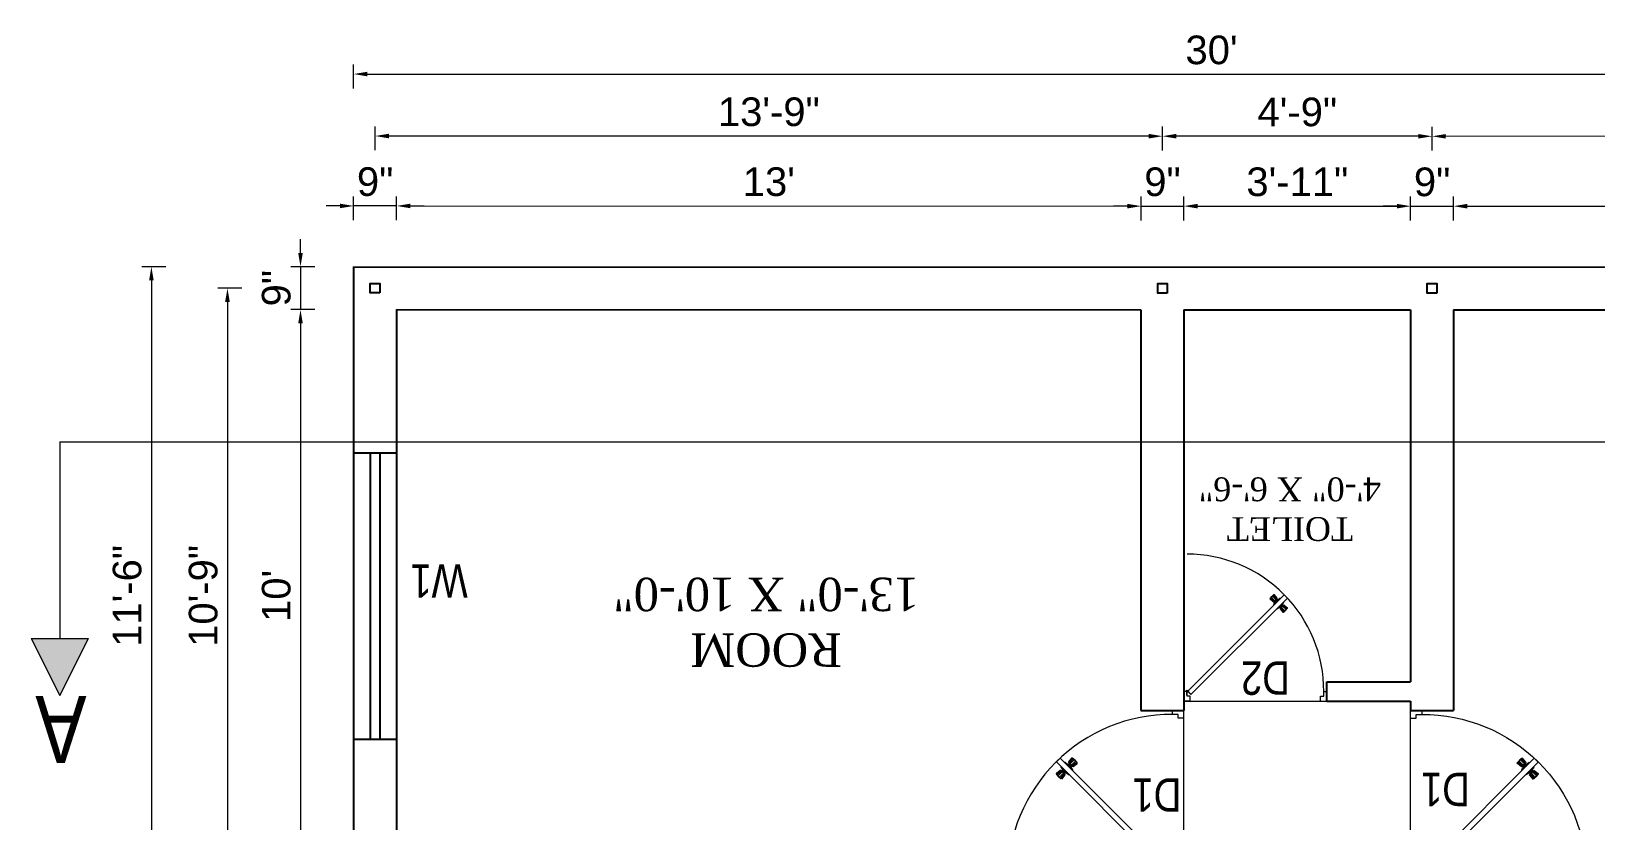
# Model space of a CAD drawing. Header units: inches. Extents: x 392906 to 410488, y -52747 to -40742.
# Drawn here: x 400141.6 to 400469.4, y -49326.5 to -49161.1 of the extents above; entities that cross this region are included whole.
import ezdxf

# ---------------------------------------------------------------- set-up
doc = ezdxf.new("R2010")
doc.units = ezdxf.units.IN
doc.header["$LTSCALE"] = 2
doc.header["$MEASUREMENT"] = 0
doc.header["$PDMODE"] = 34
doc.layers.get('0').update_dxf_attribs({"linetype": 'CONTINUOUS'})
doc.layers.get('DEFPOINTS').update_dxf_attribs({"color": 141, "linetype": 'CONTINUOUS'})
for name, color, linetype, lineweight in [('DOOR & WIN', 1, 'CONTINUOUS', 25), ('PUERTAS', 7, 'CONTINUOUS', 9), ('steps', 253, 'CONTINUOUS', 20)]:
    doc.layers.add(name, color=color, linetype=linetype, lineweight=lineweight)
doc.styles.add('Lettring Text', font='arial.ttf')
doc.styles.get("Standard").update_dxf_attribs({"font": 'ARIALN.TTF'})
doc.dimstyles.new('Copy of Standard', dxfattribs={"dimtxt": 6, "dimasz": 2.875, "dimexe": 2, "dimexo": 4, "dimgap": 2, "dimtad": 1, "dimdec": 0, "dimrnd": 1, "dimzin": 0, "dimdsep": 46, "dimlunit": 4, "dimtxsty": 'Lettring Text', "dimcen": 0.1, "dimclrd": 7, "dimclre": 7, "dimclrt": 7, "dimazin": 0, "dimtfac": 0.645, "dimtdec": 0, "dimtmove": 1, "dimatfit": 0, "dimfxl": 3, "dimfxlon": 1, "dimtfillclr": 256, "dimtolj": 1, "dimtzin": 0, "dimlwd": -1, "dimlwe": -1, "dimarcsym": 2})

# ---------------------------------------------------------------- blocks, each defined once
blk = doc.blocks.new('3ft')
at = {"layer": 'PUERTAS', "color": 6}
for p, q in [((1.01, 2.52), (25.23, 26.74)), ((26.05, 25.92), (25.23, 26.74)), ((26.05, 25.92), (1.77, 1.64)), ((0, 2.4), (0, 0)), ((0.72, 2.4), (0, 2.4)), ((1.6, 0), (0, 0)), ((0.72, 1.52), (0.72, 2.44)), ((0.8, 1.52), (0.72, 1.52)), ((0.8, 1.52), (0.8, 2.41)), ((0.8, 1.2), (0.8, 1.52)), ((1.6, 1.2), (0.8, 1.2)), ((1.57, 1.84), (0.94, 2.47)), ((1.63, 1.89), (0.97, 2.55)), ((1.63, 1.89), (1.57, 1.84)), ((1.77, 1.64), (1.57, 1.84)), ((1.6, 0), (1.6, 1.2)), ((34.4, 0), (34.4, 1.2)), ((34.4, 1.2), (35.2, 1.2)), ((34.4, 0), (36, 0)), ((35.2, 1.2), (35.2, 2.4)), ((35.2, 2.4), (36, 2.4)), ((36, 0), (36, 2.4))]:
    blk.add_line(p, q, dxfattribs=at)
at = {"layer": 'PUERTAS', "color": 1}
for p, q in [((21.67, 25.73), (22.17, 26.23)), ((21.7, 25.82), (22.14, 26.26)), ((22.58, 26.7), (22.14, 26.26)), ((22.67, 26.73), (22.17, 26.23)), ((22.61, 26.67), (22.58, 26.7)), ((23.45, 25.91), (22.79, 26.73)), ((22.49, 24.95), (21.67, 25.61)), ((21.73, 25.79), (21.7, 25.82)), ((22.6, 24.96), (23.02, 25.38)), ((22.61, 24.25), (22.92, 24.72)), ((22.62, 24.13), (22.61, 24.14)), ((22.7, 25.07), (22.71, 25.06)), ((22.82, 25.06), (23.08, 25.32)), ((22.94, 24.95), (22.83, 25.07)), ((22.92, 24.72), (22.92, 24.72)), ((22.93, 24.94), (23.19, 25.21)), ((22.93, 24.84), (22.93, 24.83)), ((23.44, 25.81), (23.02, 25.38)), ((23.34, 25.58), (23.08, 25.32)), ((23.46, 25.47), (23.19, 25.21)), ((23.33, 25.7), (23.34, 25.69)), ((23.45, 25.46), (23.33, 25.57)), ((23.44, 23.31), (23.45, 23.3)), ((23.56, 23.3), (24.03, 23.61)), ((23.57, 25.47), (23.57, 25.47)), ((24.15, 25.79), (23.68, 25.48)), ((23.68, 25.48), (23.68, 25.48)), ((24.03, 23.61), (24.03, 23.62)), ((24.14, 23.62), (24.14, 23.62)), ((24.25, 23.62), (24.51, 23.89)), ((24.27, 25.78), (24.26, 25.79)), ((24.26, 23.29), (24.69, 23.71)), ((24.26, 23.63), (24.37, 23.52)), ((24.26, 23.18), (24.92, 22.37)), ((24.37, 23.52), (24.63, 23.77)), ((24.37, 23.4), (24.37, 23.4)), ((24.78, 24.15), (24.51, 23.89)), ((24.89, 24.03), (24.63, 23.77)), ((25.11, 24.14), (24.69, 23.71)), ((24.77, 24.14), (24.88, 24.03)), ((24.79, 24.38), (24.78, 24.37)), ((24.78, 24.26), (24.78, 24.26)), ((25.1, 24.84), (24.79, 24.38)), ((25, 24.03), (25, 24.03)), ((25.09, 24.96), (25.1, 24.95)), ((25.22, 24.14), (26.03, 23.48)), ((26.04, 23.37), (25.54, 22.86)), ((26.01, 23.27), (25.57, 22.83)), ((25.98, 23.3), (26.01, 23.27)), ((25.04, 22.36), (25.54, 22.86)), ((25.1, 22.42), (25.13, 22.39)), ((25.13, 22.39), (25.57, 22.83))]:
    blk.add_line(p, q, dxfattribs=at)
at = {"layer": 'PUERTAS', "color": 8}
for p, q in [((22.13, 26.28), (21.98, 26.13)), ((22.13, 26.28), (22.27, 26.42)), ((22.29, 26.41), (22.27, 26.42)), ((23.16, 25.52), (22.34, 26.39)), ((23.3, 25.66), (22.5, 26.56)), ((23.41, 25.77), (22.65, 26.71)), ((23.46, 25.83), (22.72, 26.75)), ((22.57, 24.94), (21.65, 25.68)), ((22.63, 24.99), (21.69, 25.75)), ((22.74, 25.1), (21.84, 25.9)), ((22.88, 25.24), (22.01, 26.06)), ((22.69, 24.32), (23.02, 24.83)), ((22.95, 24.96), (22.84, 25.07)), ((22.98, 24.99), (22.86, 25.1)), ((23.03, 25.04), (22.91, 25.15)), ((22.91, 24.53), (23.1, 24.91)), ((23.11, 25.12), (22.99, 25.23)), ((23.13, 24.76), (23.18, 24.99)), ((23.28, 25.3), (23.17, 25.41)), ((23.36, 25.37), (23.25, 25.49)), ((23.31, 24.94), (23.28, 25.08)), ((23.41, 25.43), (23.3, 25.54)), ((23.46, 25.09), (23.32, 25.13)), ((23.44, 25.45), (23.33, 25.56)), ((23.64, 25.27), (23.41, 25.22)), ((23.87, 25.49), (23.49, 25.3)), ((24.08, 25.71), (23.57, 25.38)), ((23.63, 23.38), (24.14, 23.72)), ((23.84, 23.6), (24.22, 23.79)), ((24.07, 23.82), (24.3, 23.88)), ((24.25, 24), (24.39, 23.97)), ((24.25, 23.26), (24.99, 22.34)), ((24.27, 23.64), (24.38, 23.53)), ((24.3, 23.67), (24.41, 23.56)), ((24.3, 23.32), (25.06, 22.38)), ((24.35, 23.72), (24.46, 23.61)), ((24.4, 24.15), (24.43, 24.01)), ((24.41, 23.43), (25.2, 22.53)), ((24.43, 23.8), (24.54, 23.69)), ((24.58, 24.33), (24.52, 24.1)), ((24.55, 23.57), (25.37, 22.7)), ((24.6, 23.97), (24.72, 23.86)), ((24.8, 24.56), (24.61, 24.18)), ((25.02, 24.77), (24.68, 24.26)), ((24.68, 24.05), (24.79, 23.94)), ((24.73, 24.1), (24.85, 23.99)), ((24.76, 24.13), (24.87, 24.02)), ((24.83, 23.85), (25.7, 23.03)), ((24.97, 23.99), (25.87, 23.2)), ((25.08, 24.1), (26.02, 23.34)), ((25.14, 24.15), (26.06, 23.41)), ((25.58, 22.82), (25.73, 22.97)), ((25.72, 22.98), (25.73, 22.97)), ((25.58, 22.82), (25.43, 22.67)), ((0, 0), (36, 0))]:
    blk.add_line(p, q, dxfattribs=at)
at = {"layer": 'PUERTAS', "color": 2}
for p, q in [((21.99, 26.11), (21.98, 26.13)), ((25.42, 22.68), (25.43, 22.67))]:
    blk.add_line(p, q, dxfattribs=at)
at = {"layer": 'PUERTAS', "color": 6}
for radius in [0.155, 0.0752]:
    blk.add_circle((0.82, 2.56), radius, dxfattribs=at)
blk.add_arc((0.82, 2.56), 34.38, 359.7285, 90.0333, dxfattribs=at)
at = {"layer": 'PUERTAS', "color": 1}
for centre, start, end in [((22.73, 26.68), 38.9236, 135), ((22.54, 25.01), 231.0764, 315), ((22.67, 24.2), 135, 225), ((22.77, 25.12), 225, 315), ((22.99, 24.89), 135, 219.7428), ((22.87, 24.78), 315, 39.7428), ((23.28, 25.63), 315, 45), ((23.39, 25.86), 315, 38.9236), ((23.51, 23.36), 225, 315), ((23.51, 25.41), 50.2572, 135), ((23.62, 25.53), 230.2572, 315), ((24.09, 23.56), 50.2572, 135), ((24.2, 23.68), 230.2572, 315), ((24.2, 25.73), 45, 135), ((24.32, 23.23), 135, 218.9236), ((24.42, 23.46), 135, 225), ((24.84, 24.31), 135, 219.7428), ((24.72, 24.21), 315, 39.7428), ((24.94, 23.98), 45, 135), ((25.04, 24.89), 315, 45), ((25.17, 24.08), 51.0764, 135), ((25.98, 23.42), 315, 51.0764), ((24.98, 22.42), 218.9236, 315)]:
    blk.add_arc(centre, 0.08, start, end, dxfattribs=at)
blk = doc.blocks.new('*U199')
at = {"color": 3, "xscale": -1}
blk.add_blockref('3ft', (42, 0), dxfattribs=at)
blk = doc.blocks.new('2ft6in')
at = {"layer": 'PUERTAS', "color": 2}
for p, q in [((0.84, 2.1), (21.02, 22.28)), ((21.71, 21.6), (1.47, 1.37)), ((18.33, 21.76), (18.31, 21.77)), ((21.71, 21.6), (21.02, 22.28)), ((21.18, 18.9), (21.2, 18.89)), ((0, 2), (0, 0)), ((0.6, 2), (0, 2)), ((1.33, 0), (0, 0)), ((0.6, 1.26), (0.6, 2.04)), ((0.67, 1.26), (0.6, 1.26)), ((0.67, 1.26), (0.67, 2.01)), ((0.67, 1), (0.67, 1.26)), ((1.33, 1), (0.67, 1)), ((1.31, 1.53), (0.79, 2.06)), ((1.36, 1.58), (0.81, 2.12)), ((1.36, 1.58), (1.31, 1.53)), ((1.47, 1.37), (1.31, 1.53)), ((1.33, 0), (1.33, 1)), ((28.67, 0), (28.67, 1)), ((28.67, 1), (29.33, 1)), ((28.67, 0), (30, 0)), ((29.33, 1), (29.33, 2)), ((29.33, 2), (30, 2)), ((30, 0), (30, 2))]:
    blk.add_line(p, q, dxfattribs=at)
at = {"layer": 'PUERTAS', "color": 8}
for p, q in [((18.81, 20.78), (18.04, 21.4)), ((18.86, 20.83), (18.08, 21.46)), ((18.95, 20.92), (18.2, 21.58)), ((18.44, 21.9), (18.31, 21.77)), ((19.07, 21.03), (18.34, 21.72)), ((18.44, 21.9), (18.56, 22.02)), ((18.58, 22.01), (18.56, 22.02)), ((19.3, 21.26), (18.61, 22)), ((19.42, 21.38), (18.75, 22.14)), ((19.51, 21.48), (18.88, 22.26)), ((18.91, 20.27), (19.19, 20.69)), ((19.55, 21.53), (18.93, 22.3)), ((19.13, 20.8), (19.03, 20.9)), ((19.15, 20.82), (19.05, 20.92)), ((19.09, 20.44), (19.25, 20.76)), ((19.19, 20.87), (19.1, 20.96)), ((19.25, 20.93), (19.16, 21.02)), ((19.28, 20.63), (19.32, 20.83)), ((19.4, 21.08), (19.31, 21.17)), ((19.47, 21.15), (19.38, 21.24)), ((19.43, 20.78), (19.4, 20.9)), ((19.51, 21.19), (19.42, 21.28)), ((19.55, 20.91), (19.43, 20.94)), ((19.53, 21.21), (19.44, 21.3)), ((19.7, 21.06), (19.51, 21.01)), ((19.89, 21.24), (19.58, 21.08)), ((20.07, 21.42), (19.64, 21.15)), ((19.69, 19.49), (20.12, 19.76)), ((19.87, 19.67), (20.18, 19.83)), ((20.06, 19.85), (20.25, 19.9)), ((20.21, 20), (20.33, 19.97)), ((20.23, 19.7), (20.32, 19.61)), ((20.25, 19.72), (20.34, 19.63)), ((20.29, 19.76), (20.38, 19.67)), ((20.33, 20.13), (20.36, 20.01)), ((20.36, 19.83), (20.45, 19.74)), ((20.48, 20.28), (20.44, 20.08)), ((20.5, 19.98), (20.6, 19.89)), ((20.67, 20.47), (20.51, 20.15)), ((20.85, 20.64), (20.57, 20.22)), ((20.57, 20.04), (20.66, 19.95)), ((20.61, 20.09), (20.7, 19.99)), ((20.63, 20.11), (20.72, 20.01)), ((20.69, 19.87), (21.42, 19.19)), ((20.81, 19.99), (21.56, 19.33)), ((20.9, 20.08), (21.68, 19.45)), ((20.95, 20.13), (21.72, 19.51)), ((20.21, 19.38), (20.83, 18.61)), ((20.25, 19.43), (20.88, 18.65)), ((20.34, 19.53), (21, 18.77)), ((20.46, 19.64), (21.14, 18.91)), ((21.32, 19.01), (21.2, 18.89)), ((21.32, 19.01), (21.44, 19.14)), ((21.43, 19.15), (21.44, 19.14)), ((0, 0), (30, 0))]:
    blk.add_line(p, q, dxfattribs=at)
at = {"layer": 'PUERTAS', "color": 1}
for p, q in [((18.06, 21.44), (18.48, 21.86)), ((18.74, 20.79), (18.06, 21.34)), ((18.08, 21.51), (18.45, 21.88)), ((18.11, 21.49), (18.08, 21.51)), ((18.82, 22.25), (18.45, 21.88)), ((18.9, 22.28), (18.48, 21.86)), ((18.84, 22.23), (18.82, 22.25)), ((18.83, 20.8), (19.18, 21.15)), ((18.84, 20.21), (19.1, 20.6)), ((18.85, 20.11), (18.84, 20.12)), ((18.92, 20.89), (18.93, 20.88)), ((19.54, 21.59), (18.99, 22.27)), ((19.02, 20.88), (19.24, 21.1)), ((19.12, 20.8), (19.03, 20.89)), ((19.1, 20.7), (19.11, 20.69)), ((19.1, 20.6), (19.1, 20.6)), ((19.11, 20.79), (19.33, 21.01)), ((19.54, 21.5), (19.18, 21.15)), ((19.45, 21.31), (19.24, 21.1)), ((19.55, 21.22), (19.33, 21.01)), ((19.45, 21.41), (19.45, 21.41)), ((19.54, 21.22), (19.45, 21.31)), ((19.64, 21.23), (19.64, 21.23)), ((19.64, 19.42), (20.02, 19.67)), ((19.74, 21.24), (19.73, 21.23)), ((20.12, 21.49), (19.74, 21.24)), ((20.02, 19.67), (20.03, 19.68)), ((20.12, 19.68), (20.12, 19.68)), ((20.21, 19.69), (20.43, 19.9)), ((20.22, 21.48), (20.22, 21.49)), ((20.22, 19.41), (20.57, 19.76)), ((20.22, 19.69), (20.31, 19.6)), ((20.31, 19.6), (20.52, 19.81)), ((20.65, 20.12), (20.43, 19.9)), ((20.74, 20.03), (20.52, 19.81)), ((20.93, 20.11), (20.57, 19.76)), ((20.64, 20.11), (20.73, 20.02)), ((20.66, 20.31), (20.65, 20.31)), ((20.65, 20.21), (20.65, 20.22)), ((20.91, 20.7), (20.66, 20.31)), ((20.84, 20.02), (20.83, 20.03)), ((20.91, 20.8), (20.91, 20.79)), ((21.02, 20.12), (21.7, 19.57)), ((19.53, 19.43), (19.54, 19.42)), ((20.22, 19.32), (20.76, 18.64)), ((20.31, 19.5), (20.31, 19.5)), ((20.86, 18.63), (21.28, 19.05)), ((20.91, 18.68), (20.94, 18.66)), ((20.94, 18.66), (21.31, 19.03)), ((21.7, 19.47), (21.28, 19.05)), ((21.67, 19.4), (21.31, 19.03)), ((21.65, 19.42), (21.67, 19.4))]:
    blk.add_line(p, q, dxfattribs=at)
at = {"layer": 'PUERTAS', "color": 2}
for radius in [0.129, 0.0627]:
    blk.add_circle((0.68, 2.14), radius, dxfattribs=at)
at = {"layer": 'PUERTAS', "color": 8}
blk.add_arc((0.68, 2.14), 28.65, 359.7285, 90.0333, dxfattribs=at)
at = {"layer": 'PUERTAS', "color": 1}
for centre, start, end in [((18.78, 20.84), 231.0764, 315), ((18.89, 20.16), 135, 225), ((18.94, 22.23), 38.9236, 135), ((18.97, 20.93), 225, 315), ((19.16, 20.74), 135, 219.7428), ((19.06, 20.65), 315, 39.7428), ((19.4, 21.36), 315, 45), ((19.49, 21.55), 315, 38.9236), ((19.6, 21.18), 50.2572, 135), ((19.68, 21.28), 230.2572, 315), ((20.07, 19.63), 50.2572, 135), ((20.17, 21.44), 45, 135), ((20.16, 19.73), 230.2572, 315), ((20.7, 20.26), 135, 219.7428), ((20.6, 20.17), 315, 39.7428), ((20.78, 19.98), 45, 135), ((20.87, 20.75), 315, 45), ((20.98, 20.07), 51.0764, 135), ((19.59, 19.47), 225, 315), ((20.27, 19.36), 135, 218.9236), ((20.35, 19.55), 135, 225), ((20.82, 18.68), 218.9236, 315), ((21.65, 19.52), 315, 51.0764)]:
    blk.add_arc(centre, 0.0667, start, end, dxfattribs=at)
blk = doc.blocks.new('*U202')
at = {"color": 3}
blk.add_blockref('2ft6in', (0, 0), dxfattribs=at)
blk = doc.blocks.new('*D670')
at = {"layer": 'DEFPOINTS', "color": 0, "ltscale": 0.5, "transparency": 16777216}
for p in [(400209.13, -49197.68), (400209.13, -49210.42), (400218.13, -49210.42)]:
    blk.add_point(p, dxfattribs=at)
at = {"layer": 'steps', "color": 7, "ltscale": 0.5, "transparency": 16777216}
for p, q in [((400206.26, -49197.68), (400203.38, -49197.68)), ((400209.13, -49200.68), (400209.13, -49195.68)), ((400218.13, -49197.68), (400209.13, -49197.68)), ((400218.13, -49200.68), (400218.13, -49195.68)), ((400221.01, -49197.68), (400223.88, -49197.68))]:
    blk.add_line(p, q, dxfattribs=at)
for points in [[(400206.26, -49197.2), (400206.26, -49198.16), (400209.13, -49197.68)], [(400221.01, -49197.2), (400221.01, -49198.16), (400218.13, -49197.68)]]:
    blk.add_solid(points, dxfattribs=at)
at = {"layer": 'steps', "color": 7, "ltscale": 0.5, "transparency": 16777216, "insert": (400213.64, -49192.62), "char_height": 6, "attachment_point": 5, "rotation": 359.9867, "style": 'Lettring Text'}
blk.add_mtext('\\A1;9"', dxfattribs=at)
blk = doc.blocks.new('*D671')
at = {"layer": 'DEFPOINTS', "color": 0, "ltscale": 0.5, "transparency": 16777216}
for p in [(400374.14, -49197.72), (400218.13, -49210.42), (400374.13, -49219.45)]:
    blk.add_point(p, dxfattribs=at)
at = {"layer": 'steps', "color": 7, "ltscale": 0.5, "transparency": 16777216}
for p, q in [((400218.13, -49200.68), (400218.13, -49195.68)), ((400221.01, -49197.68), (400371.26, -49197.72)), ((400374.14, -49200.72), (400374.14, -49195.72))]:
    blk.add_line(p, q, dxfattribs=at)
for points in [[(400221.01, -49197.2), (400221.01, -49198.16), (400218.13, -49197.68)], [(400371.26, -49197.24), (400371.26, -49198.2), (400374.14, -49197.72)]]:
    blk.add_solid(points, dxfattribs=at)
at = {"layer": 'steps', "color": 7, "ltscale": 0.5, "transparency": 16777216, "insert": (400296.14, -49192.63), "char_height": 6, "attachment_point": 5, "rotation": 359.9867, "style": 'Lettring Text'}
blk.add_mtext("\\A1;13'", dxfattribs=at)
blk = doc.blocks.new('*D672')
at = {"layer": 'DEFPOINTS', "color": 0, "ltscale": 0.5, "transparency": 16777216}
for p in [(400383.14, -49197.72), (400374.13, -49219.45), (400383.13, -49219.45)]:
    blk.add_point(p, dxfattribs=at)
at = {"layer": 'steps', "color": 7, "ltscale": 0.5, "transparency": 16777216}
for p, q in [((400371.26, -49197.72), (400368.39, -49197.72)), ((400374.14, -49200.72), (400374.14, -49195.72)), ((400374.14, -49197.72), (400383.14, -49197.72)), ((400383.14, -49200.72), (400383.14, -49195.72)), ((400386.01, -49197.72), (400388.89, -49197.72))]:
    blk.add_line(p, q, dxfattribs=at)
for points in [[(400371.26, -49197.24), (400371.26, -49198.2), (400374.14, -49197.72)], [(400386.01, -49197.24), (400386.01, -49198.2), (400383.14, -49197.72)]]:
    blk.add_solid(points, dxfattribs=at)
at = {"layer": 'steps', "color": 7, "ltscale": 0.5, "transparency": 16777216, "insert": (400378.64, -49192.65), "char_height": 6, "attachment_point": 5, "rotation": 359.9867, "style": 'Lettring Text'}
blk.add_mtext('\\A1;9"', dxfattribs=at)
blk = doc.blocks.new('*D673')
at = {"layer": 'DEFPOINTS', "color": 0, "ltscale": 0.5, "transparency": 16777216}
for p in [(400430.64, -49197.73), (400383.13, -49219.45), (400430.63, -49219.45)]:
    blk.add_point(p, dxfattribs=at)
at = {"layer": 'steps', "color": 7, "ltscale": 0.5, "transparency": 16777216}
for p, q in [((400383.14, -49200.72), (400383.14, -49195.72)), ((400386.01, -49197.72), (400427.76, -49197.73)), ((400430.64, -49200.73), (400430.64, -49195.73))]:
    blk.add_line(p, q, dxfattribs=at)
for points in [[(400386.01, -49197.24), (400386.01, -49198.2), (400383.14, -49197.72)], [(400427.76, -49197.25), (400427.76, -49198.21), (400430.64, -49197.73)]]:
    blk.add_solid(points, dxfattribs=at)
at = {"layer": 'steps', "color": 7, "ltscale": 0.5, "transparency": 16777216, "insert": (400406.89, -49192.66), "char_height": 6, "attachment_point": 5, "rotation": 359.9867, "style": 'Lettring Text'}
blk.add_mtext('\\A1;3\'-11"', dxfattribs=at)
blk = doc.blocks.new('*D674')
at = {"layer": 'DEFPOINTS', "color": 0, "ltscale": 0.5, "transparency": 16777216}
for p in [(400439.64, -49197.73), (400430.63, -49219.45), (400439.63, -49219.47)]:
    blk.add_point(p, dxfattribs=at)
at = {"layer": 'steps', "color": 7, "ltscale": 0.5, "transparency": 16777216}
for p, q in [((400427.76, -49197.73), (400424.89, -49197.73)), ((400430.64, -49200.73), (400430.64, -49195.73)), ((400430.64, -49197.73), (400439.64, -49197.73)), ((400439.64, -49200.73), (400439.64, -49195.73)), ((400442.51, -49197.73), (400445.39, -49197.73))]:
    blk.add_line(p, q, dxfattribs=at)
for points in [[(400427.76, -49197.25), (400427.76, -49198.21), (400430.64, -49197.73)], [(400442.51, -49197.25), (400442.51, -49198.21), (400439.64, -49197.73)]]:
    blk.add_solid(points, dxfattribs=at)
at = {"layer": 'steps', "color": 7, "ltscale": 0.5, "transparency": 16777216, "insert": (400435.14, -49192.67), "char_height": 6, "attachment_point": 5, "rotation": 359.9867, "style": 'Lettring Text'}
blk.add_mtext('\\A1;9"', dxfattribs=at)
blk = doc.blocks.new('*D675')
at = {"layer": 'DEFPOINTS', "color": 0, "ltscale": 0.5, "transparency": 16777216}
for p in [(400560.43, -49197.76), (400439.63, -49219.47), (400560.42, -49219.5)]:
    blk.add_point(p, dxfattribs=at)
at = {"layer": 'steps', "color": 7, "ltscale": 0.5, "transparency": 16777216}
for p, q in [((400439.64, -49200.73), (400439.64, -49195.73)), ((400442.51, -49197.73), (400557.55, -49197.76)), ((400560.43, -49200.76), (400560.43, -49195.76))]:
    blk.add_line(p, q, dxfattribs=at)
for points in [[(400442.51, -49197.25), (400442.51, -49198.21), (400439.64, -49197.73)], [(400557.55, -49197.28), (400557.55, -49198.24), (400560.43, -49197.76)]]:
    blk.add_solid(points, dxfattribs=at)
at = {"layer": 'steps', "color": 7, "ltscale": 0.5, "transparency": 16777216, "insert": (400500.03, -49192.68), "char_height": 6, "attachment_point": 5, "rotation": 359.9867, "style": 'Lettring Text'}
blk.add_mtext('\\A1;10\'-1"', dxfattribs=at)
blk = doc.blocks.new('*D677')
at = {"layer": 'DEFPOINTS', "color": 0, "ltscale": 0.5, "transparency": 16777216}
for p in [(400435.14, -49183.08), (400435.13, -49214.97), (400564.54, -49215)]:
    blk.add_point(p, dxfattribs=at)
at = {"layer": 'steps', "color": 7, "ltscale": 0.5, "transparency": 16777216}
for p, q in [((400435.14, -49186.08), (400435.14, -49181.08)), ((400564.55, -49186.11), (400564.55, -49181.11)), ((400561.68, -49183.11), (400438.01, -49183.08))]:
    blk.add_line(p, q, dxfattribs=at)
for points in [[(400438.01, -49182.6), (400438.01, -49183.56), (400435.14, -49183.08)], [(400561.68, -49182.63), (400561.68, -49183.58), (400564.55, -49183.11)]]:
    blk.add_solid(points, dxfattribs=at)
at = {"layer": 'steps', "color": 7, "ltscale": 0.5, "transparency": 16777216, "insert": (400499.85, -49178.03), "char_height": 6, "attachment_point": 5, "rotation": 359.9867, "style": 'Lettring Text'}
blk.add_mtext('\\A1;10\'-9"', dxfattribs=at)
blk = doc.blocks.new('*D678')
at = {"layer": 'DEFPOINTS', "color": 0, "ltscale": 0.5, "transparency": 16777216}
for p in [(400378.64, -49183.06), (400378.63, -49214.96), (400435.13, -49214.97)]:
    blk.add_point(p, dxfattribs=at)
at = {"layer": 'steps', "color": 7, "ltscale": 0.5, "transparency": 16777216}
for p, q in [((400378.64, -49186.06), (400378.64, -49181.06)), ((400435.14, -49186.08), (400435.14, -49181.08)), ((400432.26, -49183.08), (400381.51, -49183.06))]:
    blk.add_line(p, q, dxfattribs=at)
for points in [[(400381.51, -49182.58), (400381.51, -49183.54), (400378.64, -49183.06)], [(400432.26, -49182.6), (400432.26, -49183.55), (400435.14, -49183.08)]]:
    blk.add_solid(points, dxfattribs=at)
at = {"layer": 'steps', "color": 7, "ltscale": 0.5, "transparency": 16777216, "insert": (400406.89, -49178.01), "char_height": 6, "attachment_point": 5, "rotation": 359.9867, "style": 'Lettring Text'}
blk.add_mtext('\\A1;4\'-9"', dxfattribs=at)
blk = doc.blocks.new('*D679')
at = {"layer": 'DEFPOINTS', "color": 0, "ltscale": 0.5, "transparency": 16777216}
for p in [(400213.64, -49183.02), (400213.63, -49214.92), (400378.63, -49214.96)]:
    blk.add_point(p, dxfattribs=at)
at = {"layer": 'steps', "color": 7, "ltscale": 0.5, "transparency": 16777216}
for p, q in [((400213.64, -49186.02), (400213.64, -49181.02)), ((400378.64, -49186.06), (400378.64, -49181.06)), ((400375.76, -49183.06), (400216.51, -49183.03))]:
    blk.add_line(p, q, dxfattribs=at)
for points in [[(400216.51, -49182.55), (400216.51, -49183.5), (400213.64, -49183.02)], [(400375.76, -49182.58), (400375.76, -49183.54), (400378.64, -49183.06)]]:
    blk.add_solid(points, dxfattribs=at)
at = {"layer": 'steps', "color": 7, "ltscale": 0.5, "transparency": 16777216, "insert": (400296.14, -49177.98), "char_height": 6, "attachment_point": 5, "rotation": 359.9867, "style": 'Lettring Text'}
blk.add_mtext('\\A1;13\'-9"', dxfattribs=at)
blk = doc.blocks.new('*D680')
at = {"layer": 'DEFPOINTS', "color": 0, "ltscale": 0.5, "transparency": 16777216}
for p in [(400568.68, -49170.11), (400209.13, -49210.42), (400568.67, -49210.5)]:
    blk.add_point(p, dxfattribs=at)
at = {"layer": 'steps', "color": 7, "ltscale": 0.5, "transparency": 16777216}
for p, q in [((400209.14, -49173.03), (400209.14, -49168.03)), ((400568.67, -49173.11), (400568.68, -49168.11)), ((400212.02, -49170.03), (400565.8, -49170.11))]:
    blk.add_line(p, q, dxfattribs=at)
for points in [[(400212.02, -49169.55), (400212.02, -49170.51), (400209.14, -49170.03)], [(400565.8, -49169.63), (400565.8, -49170.59), (400568.68, -49170.11)]]:
    blk.add_solid(points, dxfattribs=at)
at = {"layer": 'steps', "color": 7, "ltscale": 0.5, "transparency": 16777216, "insert": (400388.91, -49165.01), "char_height": 6, "attachment_point": 5, "rotation": 359.9867, "style": 'Lettring Text'}
blk.add_mtext("\\A1;30'", dxfattribs=at)
blk = doc.blocks.new('*D685')
at = {"layer": 'DEFPOINTS', "color": 0, "ltscale": 0.5, "transparency": 16777216}
for p in [(400374.13, -49303.45), (400383.13, -49348.45), (400374.13, -49482.29)]:
    blk.add_point(p, dxfattribs=at)
at = {"layer": 'steps', "color": 7, "ltscale": 0.5, "transparency": 16777216}
for p, q in [((400374.13, -49479.29), (400374.13, -49484.29)), ((400383.13, -49479.29), (400383.13, -49484.29)), ((400371.26, -49482.29), (400368.38, -49482.29)), ((400383.13, -49482.29), (400374.13, -49482.29)), ((400386.01, -49482.29), (400388.88, -49482.29))]:
    blk.add_line(p, q, dxfattribs=at)
for points in [[(400371.26, -49481.81), (400371.26, -49482.77), (400374.13, -49482.29)], [(400386.01, -49481.81), (400386.01, -49482.77), (400383.13, -49482.29)]]:
    blk.add_solid(points, dxfattribs=at)
at = {"layer": 'steps', "color": 7, "ltscale": 0.5, "transparency": 16777216, "insert": (400378.63, -49477.23), "char_height": 6, "attachment_point": 5, "style": 'Lettring Text'}
blk.add_mtext('\\A1;9"', dxfattribs=at)
blk = doc.blocks.new('*D686')
at = {"layer": 'DEFPOINTS', "color": 0, "ltscale": 0.5, "transparency": 16777216}
for p in [(400374.13, -49303.45), (400218.13, -49339.42), (400218.13, -49482.29)]:
    blk.add_point(p, dxfattribs=at)
at = {"layer": 'steps', "color": 7, "ltscale": 0.5, "transparency": 16777216}
for p, q in [((400218.13, -49479.29), (400218.13, -49484.29)), ((400374.13, -49479.29), (400374.13, -49484.29)), ((400371.26, -49482.29), (400221.01, -49482.29))]:
    blk.add_line(p, q, dxfattribs=at)
for points in [[(400221.01, -49481.81), (400221.01, -49482.77), (400218.13, -49482.29)], [(400371.26, -49481.81), (400371.26, -49482.77), (400374.13, -49482.29)]]:
    blk.add_solid(points, dxfattribs=at)
at = {"layer": 'steps', "color": 7, "ltscale": 0.5, "transparency": 16777216, "insert": (400296.13, -49477.23), "char_height": 6, "attachment_point": 5, "style": 'Lettring Text'}
blk.add_mtext("\\A1;13'", dxfattribs=at)
blk = doc.blocks.new('*D701')
at = {"layer": 'DEFPOINTS', "color": 0, "ltscale": 0.5, "transparency": 16777216}
for p in [(400218.13, -49210.42), (400198, -49219.42), (400218.13, -49219.42)]:
    blk.add_point(p, dxfattribs=at)
at = {"layer": 'steps', "color": 7, "ltscale": 0.5, "transparency": 16777216}
for p, q in [((400198, -49207.55), (400198, -49204.67)), ((400201, -49210.42), (400196, -49210.42)), ((400198, -49210.42), (400198, -49219.42)), ((400201, -49219.42), (400196, -49219.42)), ((400198, -49222.29), (400198, -49225.17))]:
    blk.add_line(p, q, dxfattribs=at)
for points in [[(400197.52, -49207.55), (400198.48, -49207.55), (400198, -49210.42)], [(400197.52, -49222.29), (400198.48, -49222.29), (400198, -49219.42)]]:
    blk.add_solid(points, dxfattribs=at)
at = {"layer": 'steps', "color": 7, "ltscale": 0.5, "transparency": 16777216, "insert": (400192.94, -49214.92), "char_height": 6, "attachment_point": 5, "rotation": 90, "style": 'Lettring Text'}
blk.add_mtext('\\A1;9"', dxfattribs=at)
blk = doc.blocks.new('*D702')
at = {"layer": 'DEFPOINTS', "color": 0, "ltscale": 0.5, "transparency": 16777216}
for p in [(400218.13, -49219.42), (400198, -49339.42), (400218.1, -49339.42)]:
    blk.add_point(p, dxfattribs=at)
at = {"layer": 'steps', "color": 7, "ltscale": 0.5, "transparency": 16777216}
for p, q in [((400201, -49219.42), (400196, -49219.42)), ((400198, -49222.29), (400198, -49336.54)), ((400201, -49339.42), (400196, -49339.42))]:
    blk.add_line(p, q, dxfattribs=at)
for points in [[(400197.52, -49222.29), (400198.48, -49222.29), (400198, -49219.42)], [(400197.52, -49336.54), (400198.48, -49336.54), (400198, -49339.42)]]:
    blk.add_solid(points, dxfattribs=at)
at = {"layer": 'steps', "color": 7, "ltscale": 0.5, "transparency": 16777216, "insert": (400192.94, -49279.42), "char_height": 6, "attachment_point": 5, "rotation": 90, "style": 'Lettring Text'}
blk.add_mtext("\\A1;10'", dxfattribs=at)
blk = doc.blocks.new('*D706')
at = {"layer": 'DEFPOINTS', "color": 0, "ltscale": 0.5, "transparency": 16777216}
for p in [(400213.63, -49214.92), (400182.69, -49343.92), (400213.63, -49343.92)]:
    blk.add_point(p, dxfattribs=at)
at = {"layer": 'steps', "color": 7, "ltscale": 0.5, "transparency": 16777216}
for p, q in [((400185.69, -49214.92), (400180.69, -49214.92)), ((400182.69, -49217.79), (400182.69, -49341.04)), ((400185.69, -49343.92), (400180.69, -49343.92))]:
    blk.add_line(p, q, dxfattribs=at)
for points in [[(400182.21, -49217.79), (400183.17, -49217.79), (400182.69, -49214.92)], [(400182.21, -49341.04), (400183.17, -49341.04), (400182.69, -49343.92)]]:
    blk.add_solid(points, dxfattribs=at)
at = {"layer": 'steps', "color": 7, "ltscale": 0.5, "transparency": 16777216, "insert": (400177.63, -49279.42), "char_height": 6, "attachment_point": 5, "rotation": 90, "style": 'Lettring Text'}
blk.add_mtext('\\A1;10\'-9"', dxfattribs=at)
blk = doc.blocks.new('*D708')
at = {"layer": 'DEFPOINTS', "color": 0, "ltscale": 0.5, "transparency": 16777216}
for p in [(400209.13, -49210.42), (400166.75, -49348.42), (400209.13, -49348.42)]:
    blk.add_point(p, dxfattribs=at)
at = {"layer": 'steps', "color": 7, "ltscale": 0.5, "transparency": 16777216}
for p, q in [((400169.75, -49210.42), (400164.75, -49210.42)), ((400166.75, -49213.29), (400166.75, -49345.54)), ((400169.75, -49348.42), (400164.75, -49348.42))]:
    blk.add_line(p, q, dxfattribs=at)
for points in [[(400166.27, -49213.29), (400167.23, -49213.29), (400166.75, -49210.42)], [(400166.27, -49345.54), (400167.23, -49345.54), (400166.75, -49348.42)]]:
    blk.add_solid(points, dxfattribs=at)
at = {"layer": 'steps', "color": 7, "ltscale": 0.5, "transparency": 16777216, "insert": (400161.69, -49279.42), "char_height": 6, "attachment_point": 5, "rotation": 90, "style": 'Lettring Text'}
blk.add_mtext('\\A1;11\'-6"', dxfattribs=at)

msp = doc.modelspace()

# ---------------------------------------------------------------- hatches: boundary and pattern name
at = {"linetype": 'ByBlock', "lineweight": 5}
msp.add_hatch(color=7, dxfattribs=at).paths.add_polyline_path([(400147.58, -49300.32), (400141.58, -49288.32), (400153.58, -49288.32)])

# ---------------------------------------------------------------- linework, layer by layer
at = {"ltscale": 0.5}
for p, q in [((400209.13, -49210.42), (400209.13, -49348.42)), ((400209.13, -49210.42), (400568.67, -49210.5)), ((400218.13, -49219.42), (400374.13, -49219.45)), ((400218.13, -49219.42), (400218.13, -49339.42)), ((400374.13, -49219.45), (400374.13, -49303.45)), ((400383.13, -49219.45), (400430.63, -49219.46)), ((400383.13, -49219.45), (400383.13, -49301.46)), ((400430.63, -49219.46), (400430.63, -49297.46)), ((400439.63, -49219.47), (400569.46, -49219.5)), ((400439.63, -49219.47), (400439.63, -49303.47)), ((400209.13, -49249.42), (400218.13, -49249.42)), ((400212.63, -49249.42), (400212.63, -49309.42)), ((400214.63, -49249.42), (400214.63, -49309.42)), ((400413.11, -49297.46), (400430.63, -49297.46)), ((400413.11, -49301.46), (400413.11, -49297.46)), ((400218.11, -49303.42), (400218.13, -49303.42)), ((400383.13, -49301.45), (400383.13, -49303.45)), ((400413.11, -49301.46), (400430.63, -49301.46)), ((400430.63, -49301.46), (400430.63, -49303.46)), ((400374.13, -49303.45), (400383.13, -49303.45)), ((400430.63, -49303.46), (400439.63, -49303.47)), ((400209.13, -49309.42), (400218.13, -49309.42))]:
    msp.add_line(p, q, dxfattribs=at)
at = {"color": 7, "linetype": 'ByBlock', "lineweight": 5}
for p, q in [((400147.58, -49247.15), (400641.9, -49247.15)), ((400147.58, -49247.15), (400147.58, -49288.32)), ((400141.58, -49288.32), (400153.58, -49288.32)), ((400141.58, -49288.32), (400147.58, -49300.32)), ((400147.58, -49300.32), (400153.58, -49288.32))]:
    msp.add_line(p, q, dxfattribs=at)
at = {"ltscale": 0.5}
for points in [[(400214.63, -49215.92), (400212.63, -49215.92), (400212.63, -49213.92), (400214.63, -49213.92)], [(400379.63, -49215.96), (400377.63, -49215.96), (400377.63, -49213.96), (400379.63, -49213.96)], [(400436.13, -49215.97), (400434.13, -49215.97), (400434.13, -49213.97), (400436.13, -49213.97)]]:
    msp.add_lwpolyline(points, close=True, dxfattribs=at)

# ---------------------------------------------------------------- block references
at = {"layer": 'DOOR & WIN'}
msp.add_blockref('*U202', (400383.11, -49301.46), dxfattribs=at)
at = {"layer": 'DOOR & WIN', "xscale": -1, "rotation": 90}
msp.add_blockref('*U199', (400383.13, -49297.45), dxfattribs=at)
at = {"layer": 'DOOR & WIN', "rotation": 270}
msp.add_blockref('*U199', (400430.63, -49297.47), dxfattribs=at)

# ---------------------------------------------------------------- texts
at = {"color": 7, "linetype": 'ByBlock', "lineweight": 5, "insert": (400142.46, -49314.43), "char_height": 14, "width": 26.5803, "attachment_point": 3, "rotation": 180}
msp.add_mtext('A', dxfattribs=at)
at = {"layer": 'steps', "color": 7, "ltscale": 0.3, "rotation": 180}
for s, insert, char_height, width, attachment_point in [('{\\fTimes New Roman|b0|i0|c0|p18;TOILET\\P4\'-0" X 6\'-6"}', (400405.34, -49267.92), 5, 67.6616, 2), ('W1', (400227.03, -49272.78), 7, 18.6213, 8), ('{\\fTimes New Roman|b0|i0|c0|p18;ROOM\\P13\'-0" X 10\'-0"}', (400295.57, -49294.29), 7, 67.6616, 2)]:
    msp.add_mtext(s, dxfattribs=dict(at, insert=insert, char_height=char_height, width=width, attachment_point=attachment_point))
at = {"layer": 'steps', "color": 7, "ltscale": 0.3, "char_height": 7, "attachment_point": 2, "rotation": 180}
for s, insert in [('D2', (400400.22, -49300.15)), ('{\\W1;D1}', (400437.93, -49323.5)), ('{\\W1;D1}', (400377.46, -49324.66))]:
    msp.add_mtext_dynamic_manual_height_columns(s, width=18.6213, gutter_width=40, heights=[0], dxfattribs=dict(at, insert=insert))

# ---------------------------------------------------------------- dimensions: what is measured, and where the dimension line sits
at = {"layer": 'steps', "ltscale": 0.5}
for p1, p2, distance, picture, middle in [((400209.13, -49210.42), (400568.67, -49210.5), 40.39, '*D680', (400388.91, -49165.01)), ((400564.54, -49215), (400435.13, -49214.97), -31.9, '*D677', (400499.85, -49178.03))]:
    dim = msp.add_aligned_dim(p1=p1, p2=p2, distance=distance, dimstyle='Copy of Standard', dxfattribs=at)
    dim.commit()
    dim.dimension.update_dxf_attribs({"geometry": picture, "text_midpoint": middle})
for base, p1, p2, angle, picture, middle in [((400213.64, -49183.02), (400378.63, -49214.96), (400213.63, -49214.92), 359.9867, '*D679', (400296.14, -49177.98)), ((400378.64, -49183.06), (400435.13, -49214.97), (400378.63, -49214.96), 359.9867, '*D678', (400406.89, -49178.01)), ((400374.14, -49197.72), (400218.13, -49210.42), (400374.13, -49219.45), 359.9867, '*D671', (400296.14, -49192.63)), ((400430.64, -49197.73), (400383.13, -49219.45), (400430.63, -49219.45), 359.9867, '*D673', (400406.89, -49192.66)), ((400560.43, -49197.76), (400439.63, -49219.47), (400560.42, -49219.5), 359.9867, '*D675', (400500.03, -49192.68)), ((400166.75, -49348.42), (400209.13, -49210.42), (400209.13, -49348.42), 270, '*D708', (400161.69, -49279.42)), ((400182.69, -49343.92), (400213.63, -49214.92), (400213.63, -49343.92), 270, '*D706', (400177.63, -49279.42)), ((400198, -49339.42), (400218.13, -49219.42), (400218.1, -49339.42), 270, '*D702', (400192.94, -49279.42)), ((400218.13, -49482.29), (400374.13, -49303.45), (400218.13, -49339.42), 180, '*D686', (400296.13, -49477.23))]:
    dim = msp.add_linear_dim(base=base, p1=p1, p2=p2, angle=angle, dimstyle='Copy of Standard', dxfattribs=at)
    dim.commit()
    dim.dimension.update_dxf_attribs({"geometry": picture, "text_midpoint": middle})
for base, p1, p2, angle, picture, middle, dimtype in [((400209.13, -49197.68), (400218.13, -49210.42), (400209.13, -49210.42), 179.9867, '*D670', (400213.63, -49197.68), 161), ((400383.14, -49197.72), (400374.13, -49219.45), (400383.13, -49219.45), 359.9867, '*D672', (400378.64, -49197.72), 160), ((400439.64, -49197.73), (400430.63, -49219.45), (400439.63, -49219.47), 359.9867, '*D674', (400435.14, -49197.73), 160), ((400198, -49219.42), (400218.13, -49210.42), (400218.13, -49219.42), 270, '*D701', (400198, -49214.92), 160), ((400374.13, -49482.29), (400383.13, -49348.45), (400374.13, -49303.45), 180, '*D685', (400378.63, -49482.29), 160)]:
    dim = msp.add_linear_dim(base=base, p1=p1, p2=p2, angle=angle, dimstyle='Copy of Standard', dxfattribs=at)
    dim.commit()
    dim.dimension.update_dxf_attribs({"geometry": picture, "text_midpoint": middle, "dimtype": dimtype})

doc.saveas('drawing.dxf')
